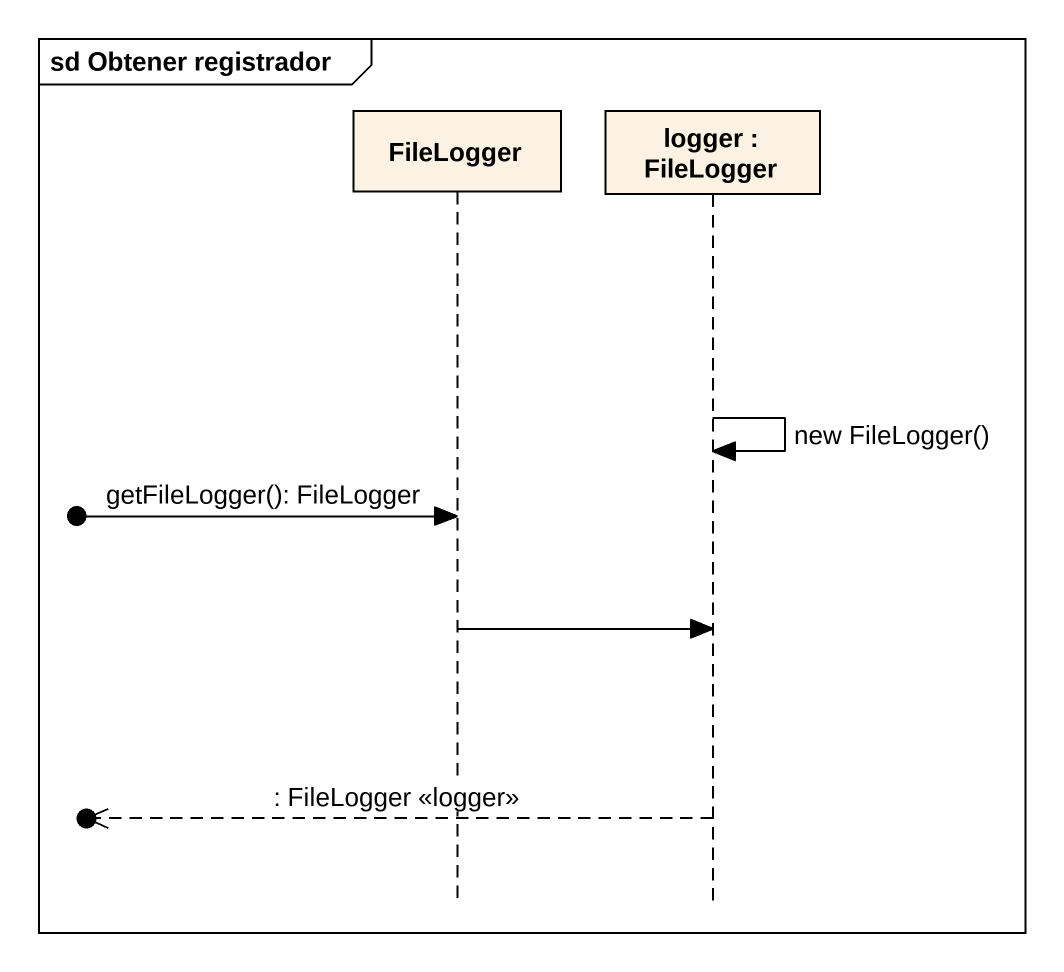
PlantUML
@startuml
mainframe sd Obtener registrador
hide footbox
participant FileLogger
participant "logger : FileLogger" as logger

logger -> logger : new FileLogger()
[o-> FileLogger : getFileLogger(): FileLogger
FileLogger -> logger
[o<<-- logger : : FileLogger <<logger>>
@enduml
